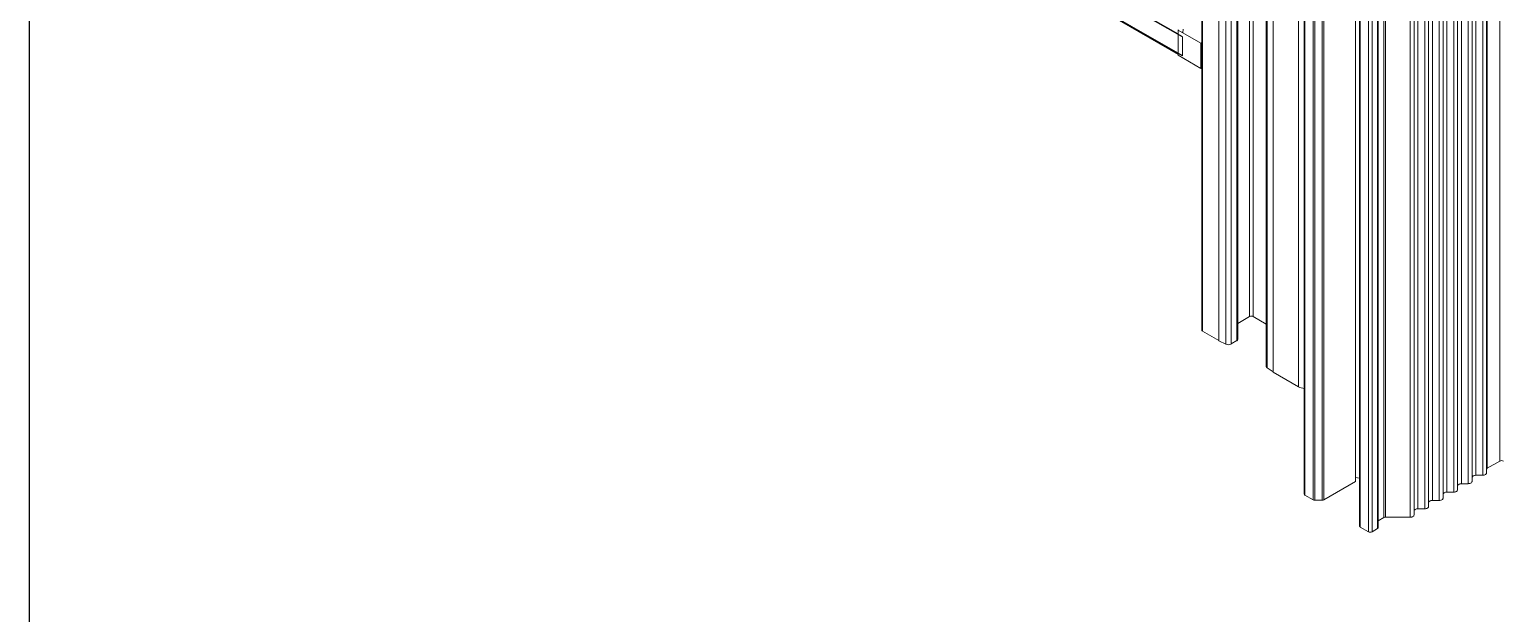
# Model space of a CAD drawing. Header units: millimetres. Extents: x 226 to 1066, y 456 to 1447.
# Drawn here: x 225.7 to 277.5, y 630.7 to 651.2 of the extents above; entities that cross this region are included whole.
import ezdxf

# ---------------------------------------------------------------- set-up
doc = ezdxf.new("R2010")
doc.units = ezdxf.units.MM
doc.layers.add('ALUMINIUM', color=30, linetype='Continuous')
doc.layers.add('ANTET', color=140, linetype='Continuous')

# ---------------------------------------------------------------- blocks, each defined once
blk = doc.blocks.new('MN50.S.1')
at = {"color": 252}
blk.add_lwpolyline([(9907.25, 888.558), (9907.25, 1185.558), (10117.25, 1185.558), (10117.25, 888.558)], close=True, dxfattribs=at)
blk = doc.blocks.new('M.T.TİP-6A')
at = {"color": 0, "linetype": 'Continuous', "lineweight": 0}
for p, q in [((1014.342, 714.877), (1014.342, 678.133)), ((1014.469, 714.877), (1014.469, 678.133)), ((1012.661, 714.4), (1012.661, 677.655)), ((1012.687, 714.363), (1012.687, 677.619)), ((1013.26, 714.032), (1013.26, 677.288)), ((1013.266, 714.029), (1013.266, 677.285)), ((1013.896, 714.032), (1013.896, 677.288)), ((1013.923, 677.325), (1013.923, 714.069)), ((1013.511, 713.911), (1013.511, 677.166)), ((1013.693, 713.915), (1013.693, 677.171)), ((1014.926, 713.125), (1014.926, 676.381)), ((1014.958, 713.075), (1014.958, 676.331)), ((1015.164, 712.934), (1015.164, 676.189)), ((1015.169, 712.93), (1015.169, 676.186)), ((1016.06, 712.416), (1016.06, 675.672)), ((1023.124, 709.807), (1023.124, 673.063)), ((1022.283, 709.308), (1022.283, 672.564)), ((1022.522, 709.308), (1022.522, 672.564)), ((1022.657, 709.386), (1022.657, 672.642)), ((1022.683, 709.553), (1022.683, 672.809)), ((1018.059, 672.343), (1018.059, 709.088)), ((1021.638, 708.798), (1021.638, 672.054)), ((1021.773, 709.014), (1021.773, 672.27)), ((1022.013, 709.014), (1022.013, 672.27)), ((1022.148, 709.092), (1022.148, 672.348)), ((1016.256, 708.65), (1016.256, 671.906)), ((1016.283, 708.613), (1016.283, 671.869)), ((1016.569, 708.448), (1016.569, 671.704)), ((1016.633, 708.433), (1016.633, 671.689)), ((1016.887, 708.433), (1016.887, 671.689)), ((1016.951, 708.448), (1016.951, 671.704)), ((1020.755, 708.427), (1020.755, 671.682)), ((1020.994, 708.427), (1020.994, 671.682)), ((1021.129, 708.505), (1021.129, 671.76)), ((1021.264, 708.721), (1021.264, 671.976)), ((1021.503, 708.721), (1021.503, 671.976)), ((1019.051, 707.824), (1019.051, 671.079)), ((1019.115, 707.839), (1019.115, 671.094)), ((1019.976, 707.839), (1019.976, 671.094)), ((1020.111, 707.917), (1020.111, 671.172)), ((1020.246, 708.133), (1020.246, 671.388)), ((1020.485, 708.133), (1020.485, 671.388)), ((1020.62, 708.211), (1020.62, 671.466)), ((1018.197, 707.53), (1018.197, 670.785)), ((1018.224, 707.493), (1018.224, 670.749)), ((1018.51, 707.328), (1018.51, 670.583)), ((1018.637, 707.328), (1018.637, 670.583)), ((1018.828, 707.438), (1018.828, 670.693)), ((1018.855, 670.73), (1018.855, 707.475)), ((1011.828, 688.183), (1011.839, 688.189)), ((1011.828, 688.183), (1012.624, 687.723)), ((1011.828, 687.301), (1011.828, 688.183)), ((1012.007, 688.222), (1011.998, 688.097)), ((1011.987, 687.944), (1011.987, 687.282)), ((1012.624, 687.723), (1012.661, 687.745)), ((1012.624, 686.841), (1012.624, 687.723)), ((1011.828, 687.301), (1012.624, 686.841)), ((1012.624, 686.841), (1012.661, 686.863)), ((1014.342, 678.133), (1013.923, 677.891)), ((1014.926, 677.869), (1014.469, 678.133)), ((1013.26, 677.288), (1012.687, 677.619)), ((1013.511, 677.166), (1013.266, 677.285)), ((1013.896, 677.288), (1013.693, 677.171)), ((1014.958, 676.331), (1015.164, 676.189)), ((1016.06, 675.672), (1015.169, 676.186)), ((1022.683, 672.809), (1023.124, 673.063)), ((1022.283, 672.564), (1022.522, 672.564)), ((1016.951, 671.704), (1018.059, 672.343)), ((1018.197, 672.469), (1018.059, 672.486)), ((1021.773, 672.27), (1022.013, 672.27)), ((1016.569, 671.704), (1016.283, 671.869)), ((1016.887, 671.689), (1016.633, 671.689)), ((1020.755, 671.682), (1020.994, 671.682)), ((1021.264, 671.976), (1021.503, 671.976)), ((1018.855, 670.966), (1019.051, 671.079)), ((1019.115, 671.094), (1019.976, 671.094)), ((1020.246, 671.388), (1020.485, 671.388)), ((1018.224, 670.749), (1018.51, 670.583)), ((1018.637, 670.583), (1018.828, 670.693))]:
    blk.add_line(p, q, dxfattribs=at)
at = {"color": 0, "linetype": 'Continuous', "lineweight": 0, "flags": 128}
for points in [[(1022.148, 672.486), (1022.15, 672.501), (1022.158, 672.516), (1022.17, 672.529), (1022.187, 672.541), (1022.208, 672.551), (1022.231, 672.558), (1022.256, 672.563), (1022.283, 672.564)], [(1022.522, 672.564), (1022.548, 672.565), (1022.573, 672.57), (1022.597, 672.577), (1022.617, 672.587), (1022.634, 672.599), (1022.646, 672.612), (1022.654, 672.627), (1022.657, 672.642)], [(1021.503, 671.976), (1021.53, 671.978), (1021.555, 671.982), (1021.578, 671.989), (1021.599, 671.999), (1021.616, 672.011), (1021.628, 672.024), (1021.636, 672.039), (1021.638, 672.054)], [(1021.638, 672.192), (1021.641, 672.207), (1021.649, 672.222), (1021.661, 672.235), (1021.678, 672.247), (1021.698, 672.257), (1021.722, 672.264), (1021.747, 672.269), (1021.773, 672.27)], [(1022.013, 672.27), (1022.039, 672.272), (1022.064, 672.276), (1022.088, 672.283), (1022.108, 672.293), (1022.125, 672.305), (1022.137, 672.318), (1022.145, 672.333), (1022.148, 672.348)], [(1020.62, 671.604), (1020.623, 671.62), (1020.631, 671.634), (1020.643, 671.648), (1020.66, 671.659), (1020.68, 671.669), (1020.704, 671.676), (1020.729, 671.681), (1020.755, 671.682)], [(1020.994, 671.682), (1021.021, 671.684), (1021.046, 671.688), (1021.069, 671.695), (1021.09, 671.705), (1021.107, 671.717), (1021.119, 671.73), (1021.127, 671.745), (1021.129, 671.76)], [(1021.129, 671.898), (1021.132, 671.913), (1021.14, 671.928), (1021.152, 671.942), (1021.169, 671.953), (1021.189, 671.963), (1021.213, 671.97), (1021.238, 671.975), (1021.264, 671.976)], [(1019.976, 671.094), (1020.002, 671.096), (1020.028, 671.1), (1020.051, 671.108), (1020.072, 671.117), (1020.088, 671.129), (1020.101, 671.143), (1020.109, 671.157), (1020.111, 671.172)], [(1020.111, 671.31), (1020.114, 671.326), (1020.121, 671.34), (1020.134, 671.354), (1020.151, 671.366), (1020.171, 671.375), (1020.194, 671.382), (1020.22, 671.387), (1020.246, 671.388)], [(1020.485, 671.388), (1020.512, 671.39), (1020.537, 671.394), (1020.56, 671.402), (1020.581, 671.411), (1020.598, 671.423), (1020.61, 671.436), (1020.618, 671.451), (1020.62, 671.466)]]:
    blk.add_lwpolyline(points, dxfattribs=at)
at = {"color": 0, "linetype": 'Continuous', "lineweight": 0}
for centre, radius, start, end in [((1014.405, 678.01), 0.138, 62.6097, 117.3903), ((1012.706, 677.66), 0.0453, 185.6948, 245.6253), ((1013.305, 677.366), 0.0904, 240.0469, 244.1966), ((1013.878, 677.329), 0.0453, 294.3747, 354.3052), ((1013.597, 677.357), 0.21, 245.6929, 297.1948), ((1014.989, 676.385), 0.0628, 184.1069, 240.3546), ((1015.209, 676.255), 0.0794, 235.5252, 240.0531), ((1016.344, 676.189), 0.59, 241.2088, 261.4345), ((1023.188, 672.94), 0.138, 62.6097, 117.3903), ((1022.702, 672.767), 0.0453, 114.3747, 174.3052), ((1016.301, 671.91), 0.0453, 185.6948, 245.6253), ((1016.63, 671.818), 0.13, 241.9598, 271.1441), ((1016.89, 671.818), 0.13, 268.8559, 298.0402), ((1019.112, 670.965), 0.13, 88.8559, 118.0402), ((1018.242, 670.79), 0.0453, 185.6948, 245.6253), ((1018.574, 670.706), 0.138, 242.6097, 297.3903), ((1018.81, 670.735), 0.0453, 294.3747, 354.3052)]:
    blk.add_arc(centre, radius, start, end, dxfattribs=at)
at = {"layer": 'ALUMINIUM', "color": 0}
for p, q in [((1011.828, 688.042), (985.577, 703.197)), ((1011.987, 687.944), (985.577, 703.19)), ((1011.987, 687.282), (985.577, 702.529)), ((985.595, 702.488), (1011.828, 687.344))]:
    blk.add_line(p, q, dxfattribs=at)

msp = doc.modelspace()

# ---------------------------------------------------------------- block references
msp.add_blockref('M.T.TİP-6A', (-745.791, -37.048))
at = {"layer": 'ANTET', "color": 0}
msp.add_blockref('MN50.S.1', (-9681.523, -432.511), dxfattribs=at)

doc.saveas('drawing.dxf')
